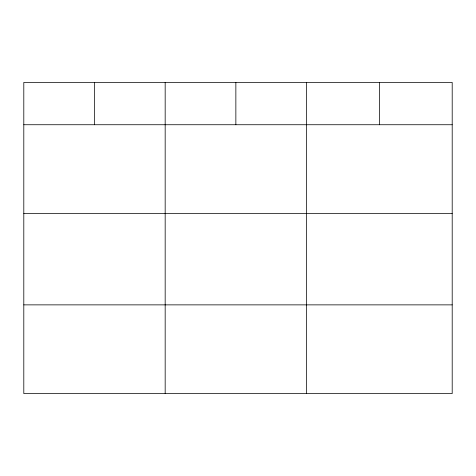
<?xml version="1.0" encoding="UTF-8"?>
<svg xmlns="http://www.w3.org/2000/svg" width="476" height="476" viewBox="0 0 476 476"><rect width="100%" height="100%" fill="white"/><g stroke="black" fill="none" stroke-linecap="round" stroke-linejoin="round"><path stroke-width="0.71" d="M452.2 124.736L452.2 393.581L23.8 393.581L23.8 82.419L452.2 82.419L452.2 124.736L23.8 124.736M23.8 213.456L452.2 213.456M23.8 304.866L452.2 304.866M379.372 82.419L379.372 124.736M306.544 82.419L306.544 393.581M235.858 82.419L235.858 124.736M165.172 82.419L165.172 393.581M94.486 82.419L94.486 124.736"/></g></svg>
